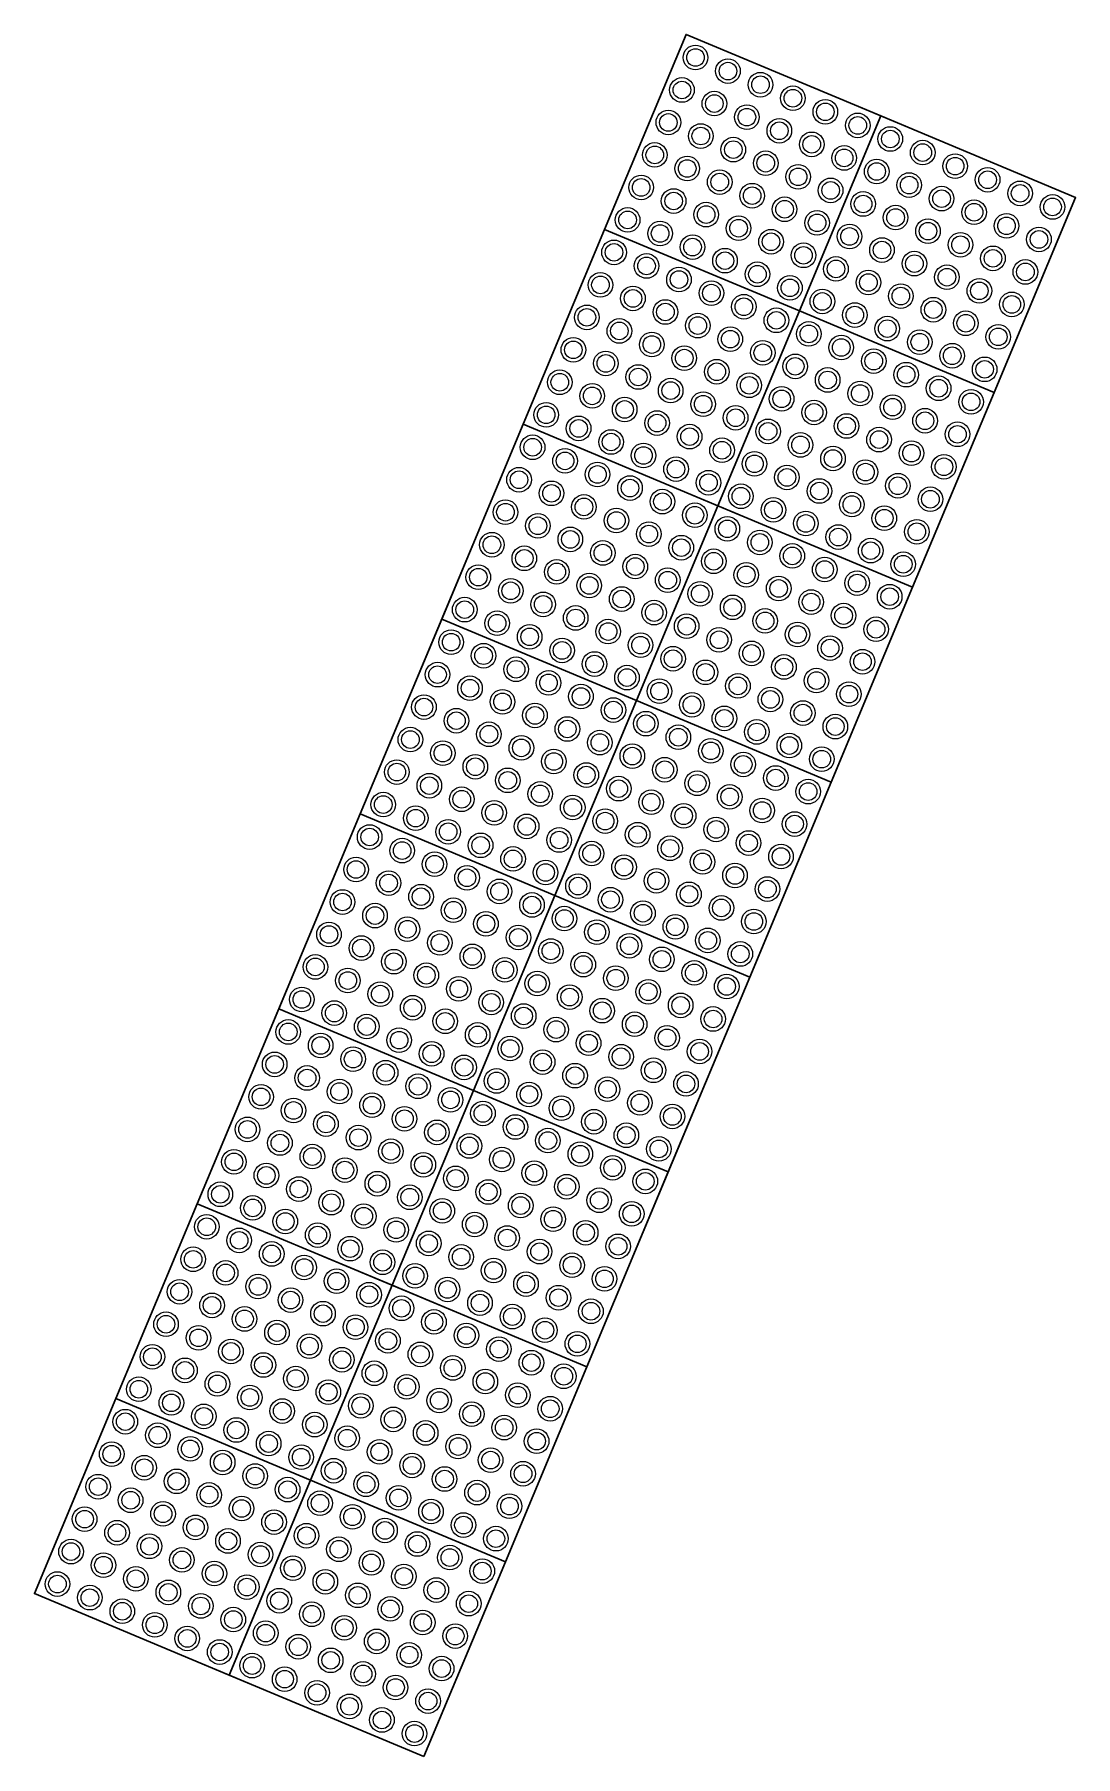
# Model space of a CAD drawing. Header units: millimetres. Extents: x 832728086 to 834530684, y 817551485 to 818349469.
# Drawn here: x 832728392.356 to 832728393.836, y 817960434.882 to 817960437.328 of the extents above; entities that cross this region are included whole.
import ezdxf

# ---------------------------------------------------------------- set-up
doc = ezdxf.new("R2010")
doc.units = ezdxf.units.MM
doc.header["$LTSCALE"] = 100
doc.layers.add('000-helpline', color=30, linetype='Continuous', lineweight=30, plot=False)
doc.layers.add('000-Tactile-l', color=8, linetype='Continuous')

# ---------------------------------------------------------------- blocks, each defined once
blk = doc.blocks.new('tactile')
at = {"layer": '000-helpline', "ltscale": 0.015}
for points in [[(834265.1418, 817917.1694), (834264.865, 817917.2852), (834264.9808, 817917.5619), (834265.2575, 817917.4462)], [(834265.4185, 817917.0537), (834265.1418, 817917.1694), (834265.2575, 817917.4462), (834265.5343, 817917.3304)], [(834265.026, 817916.8927), (834264.7493, 817917.0084), (834264.865, 817917.2852), (834265.1418, 817917.1694)], [(834265.3028, 817916.7769), (834265.026, 817916.8927), (834265.1418, 817917.1694), (834265.4185, 817917.0537)], [(834264.9103, 817916.6159), (834264.6335, 817916.7317), (834264.7493, 817917.0084), (834265.026, 817916.8927)], [(834265.187, 817916.5001), (834264.9103, 817916.6159), (834265.026, 817916.8927), (834265.3028, 817916.7769)], [(834264.7945, 817916.3391), (834264.5177, 817916.4549), (834264.6335, 817916.7317), (834264.9103, 817916.6159)], [(834265.0713, 817916.2234), (834264.7945, 817916.3391), (834264.9103, 817916.6159), (834265.187, 817916.5001)], [(834264.6787, 817916.0624), (834264.402, 817916.1781), (834264.5177, 817916.4549), (834264.7945, 817916.3391)], [(834264.9555, 817915.9466), (834264.6787, 817916.0624), (834264.7945, 817916.3391), (834265.0713, 817916.2234)], [(834264.563, 817915.7856), (834264.2862, 817915.9014), (834264.402, 817916.1781), (834264.6787, 817916.0624)], [(834264.8397, 817915.6698), (834264.563, 817915.7856), (834264.6787, 817916.0624), (834264.9555, 817915.9466)], [(834264.4472, 817915.5088), (834264.1704, 817915.6246), (834264.2862, 817915.9014), (834264.563, 817915.7856)], [(834264.724, 817915.3931), (834264.4472, 817915.5088), (834264.563, 817915.7856), (834264.8397, 817915.6698)], [(834264.3314, 817915.2321), (834264.0547, 817915.3478), (834264.1704, 817915.6246), (834264.4472, 817915.5088)], [(834264.6082, 817915.1163), (834264.3314, 817915.2321), (834264.4472, 817915.5088), (834264.724, 817915.3931)]]:
    blk.add_lwpolyline(points, close=True, dxfattribs=at)
at = {"layer": '000-Tactile-l'}
for points in [[(834265.5343, 817917.3304), (834265.3028, 817916.7769), (834264.7493, 817917.0084), (834264.9808, 817917.5619)], [(834265.3028, 817916.7769), (834265.0713, 817916.2234), (834264.5177, 817916.4549), (834264.7493, 817917.0084)], [(834265.0713, 817916.2234), (834264.8397, 817915.6698), (834264.2862, 817915.9014), (834264.5177, 817916.4549)], [(834264.8397, 817915.6698), (834264.6082, 817915.1163), (834264.0547, 817915.3478), (834264.2862, 817915.9014)]]:
    blk.add_lwpolyline(points, close=True, dxfattribs=at)
at = {"layer": '000-Tactile-l', "ltscale": 0.015}
for centre, radius in [((834264.9942, 817917.5292), 0.0175), ((834264.9942, 817917.5292), 0.0125), ((834265.0403, 817917.5099), 0.0175), ((834265.0403, 817917.5099), 0.0125), ((834265.0865, 817917.4906), 0.0175), ((834265.0865, 817917.4906), 0.0125), ((834264.9749, 817917.4831), 0.0175), ((834264.9749, 817917.4831), 0.0125), ((834265.021, 817917.4638), 0.0175), ((834265.1326, 817917.4714), 0.0175), ((834265.1326, 817917.4714), 0.0125), ((834264.9556, 817917.437), 0.0175), ((834265.021, 817917.4638), 0.0125), ((834265.0672, 817917.4445), 0.0175), ((834265.0672, 817917.4445), 0.0125), ((834265.1787, 817917.4521), 0.0175), ((834265.1787, 817917.4521), 0.0125), ((834264.9556, 817917.437), 0.0125), ((834265.0017, 817917.4177), 0.0175), ((834265.0017, 817917.4177), 0.0125), ((834265.1133, 817917.4252), 0.0175), ((834265.1133, 817917.4252), 0.0125), ((834265.2248, 817917.4328), 0.0175), ((834265.2248, 817917.4328), 0.0125), ((834265.271, 817917.4135), 0.0175), ((834264.9363, 817917.3909), 0.0175), ((834265.0479, 817917.3984), 0.0175), ((834265.0479, 817917.3984), 0.0125), ((834265.1594, 817917.4059), 0.0175), ((834265.1594, 817917.4059), 0.0125), ((834265.271, 817917.4135), 0.0125), ((834265.3171, 817917.3942), 0.0175), ((834265.3171, 817917.3942), 0.0125), ((834264.9363, 817917.3909), 0.0125), ((834264.9824, 817917.3716), 0.0175), ((834264.9824, 817917.3716), 0.0125), ((834265.094, 817917.3791), 0.0175), ((834265.094, 817917.3791), 0.0125), ((834265.2055, 817917.3866), 0.0175), ((834265.2055, 817917.3866), 0.0125), ((834265.2517, 817917.3673), 0.0175), ((834265.3632, 817917.3749), 0.0175), ((834265.3632, 817917.3749), 0.0125), ((834264.917, 817917.3447), 0.0175), ((834264.917, 817917.3447), 0.0125), ((834265.0286, 817917.3523), 0.0175), ((834265.0286, 817917.3523), 0.0125), ((834265.1401, 817917.3598), 0.0175), ((834265.1401, 817917.3598), 0.0125), ((834265.1862, 817917.3405), 0.0175), ((834265.2517, 817917.3673), 0.0125), ((834265.2978, 817917.3481), 0.0175), ((834265.2978, 817917.3481), 0.0125), ((834265.4093, 817917.3556), 0.0175), ((834265.4093, 817917.3556), 0.0125), ((834264.9631, 817917.3254), 0.0175), ((834264.9631, 817917.3254), 0.0125), ((834265.0747, 817917.333), 0.0175), ((834265.0747, 817917.333), 0.0125), ((834265.1862, 817917.3405), 0.0125), ((834265.2324, 817917.3212), 0.0175), ((834265.2324, 817917.3212), 0.0125), ((834265.3439, 817917.3288), 0.0175), ((834265.3439, 817917.3288), 0.0125), ((834265.4555, 817917.3363), 0.0175), ((834265.4555, 817917.3363), 0.0125), ((834265.5016, 817917.317), 0.0175), ((834264.8977, 817917.2986), 0.0175), ((834264.8977, 817917.2986), 0.0125), ((834265.0093, 817917.3061), 0.0175), ((834265.0093, 817917.3061), 0.0125), ((834265.1208, 817917.3137), 0.0175), ((834265.1208, 817917.3137), 0.0125), ((834265.167, 817917.2944), 0.0175), ((834265.167, 817917.2944), 0.0125), ((834265.2785, 817917.3019), 0.0175), ((834265.2785, 817917.3019), 0.0125), ((834265.3901, 817917.3095), 0.0175), ((834265.3901, 817917.3095), 0.0125), ((834265.4362, 817917.2902), 0.0175), ((834265.5016, 817917.317), 0.0125), ((834264.9439, 817917.2793), 0.0175), ((834264.9439, 817917.2793), 0.0125), ((834265.0554, 817917.2868), 0.0175), ((834265.0554, 817917.2868), 0.0125), ((834265.1015, 817917.2676), 0.0175), ((834265.2131, 817917.2751), 0.0175), ((834265.2131, 817917.2751), 0.0125), ((834265.3246, 817917.2826), 0.0175), ((834265.3246, 817917.2826), 0.0125), ((834265.4362, 817917.2902), 0.0125), ((834265.4823, 817917.2709), 0.0175), ((834265.4823, 817917.2709), 0.0125), ((834264.8784, 817917.2525), 0.0175), ((834264.8784, 817917.2525), 0.0125), ((834264.99, 817917.26), 0.0175), ((834264.99, 817917.26), 0.0125), ((834265.0361, 817917.2407), 0.0175), ((834265.1015, 817917.2676), 0.0125), ((834265.1477, 817917.2483), 0.0175), ((834265.1477, 817917.2483), 0.0125), ((834265.2592, 817917.2558), 0.0175), ((834265.2592, 817917.2558), 0.0125), ((834265.3708, 817917.2633), 0.0175), ((834265.3708, 817917.2633), 0.0125), ((834265.4169, 817917.244), 0.0175), ((834264.9246, 817917.2332), 0.0175), ((834264.9246, 817917.2332), 0.0125), ((834265.0361, 817917.2407), 0.0125), ((834265.0822, 817917.2214), 0.0175), ((834265.0822, 817917.2214), 0.0125), ((834265.1938, 817917.229), 0.0175), ((834265.1938, 817917.229), 0.0125), ((834265.3053, 817917.2365), 0.0175), ((834265.3053, 817917.2365), 0.0125), ((834265.3515, 817917.2172), 0.0175), ((834265.4169, 817917.244), 0.0125), ((834265.463, 817917.2247), 0.0175), ((834265.463, 817917.2247), 0.0125), ((834264.8591, 817917.2063), 0.0175), ((834264.8591, 817917.2063), 0.0125), ((834264.9707, 817917.2139), 0.0175), ((834264.9707, 817917.2139), 0.0125), ((834265.0168, 817917.1946), 0.0175), ((834265.1284, 817917.2021), 0.0175), ((834265.1284, 817917.2021), 0.0125), ((834265.2399, 817917.2097), 0.0175), ((834265.2399, 817917.2097), 0.0125), ((834265.3515, 817917.2172), 0.0125), ((834265.3976, 817917.1979), 0.0175), ((834265.3976, 817917.1979), 0.0125), ((834264.9053, 817917.1871), 0.0175), ((834264.9053, 817917.1871), 0.0125), ((834264.9514, 817917.1678), 0.0175), ((834265.0168, 817917.1946), 0.0125), ((834265.0629, 817917.1753), 0.0175), ((834265.0629, 817917.1753), 0.0125), ((834265.1745, 817917.1828), 0.0175), ((834265.1745, 817917.1828), 0.0125), ((834265.286, 817917.1904), 0.0175), ((834265.286, 817917.1904), 0.0125), ((834265.3322, 817917.1711), 0.0175), ((834265.4437, 817917.1786), 0.0175), ((834265.4437, 817917.1786), 0.0125), ((834264.8398, 817917.1602), 0.0175), ((834264.8398, 817917.1602), 0.0125), ((834264.9514, 817917.1678), 0.0125), ((834264.9975, 817917.1485), 0.0175), ((834264.9975, 817917.1485), 0.0125), ((834265.1091, 817917.156), 0.0175), ((834265.1091, 817917.156), 0.0125), ((834265.2206, 817917.1635), 0.0175), ((834265.2206, 817917.1635), 0.0125), ((834265.2667, 817917.1442), 0.0175), ((834265.3322, 817917.1711), 0.0125), ((834265.3783, 817917.1518), 0.0175), ((834265.3783, 817917.1518), 0.0125), ((834264.886, 817917.1409), 0.0175), ((834264.886, 817917.1409), 0.0125), ((834264.9321, 817917.1216), 0.0175), ((834265.0436, 817917.1292), 0.0175), ((834265.0436, 817917.1292), 0.0125), ((834265.1552, 817917.1367), 0.0175), ((834265.1552, 817917.1367), 0.0125), ((834265.2667, 817917.1442), 0.0125), ((834265.3129, 817917.125), 0.0175), ((834265.3129, 817917.125), 0.0125), ((834265.4244, 817917.1325), 0.0175), ((834265.4244, 817917.1325), 0.0125), ((834264.8206, 817917.1141), 0.0175), ((834264.8206, 817917.1141), 0.0125), ((834264.8667, 817917.0948), 0.0175), ((834264.9321, 817917.1216), 0.0125), ((834264.9782, 817917.1023), 0.0175), ((834264.9782, 817917.1023), 0.0125), ((834265.0898, 817917.1099), 0.0175), ((834265.0898, 817917.1099), 0.0125), ((834265.2013, 817917.1174), 0.0175), ((834265.2013, 817917.1174), 0.0125), ((834265.2475, 817917.0981), 0.0175), ((834265.359, 817917.1057), 0.0175), ((834265.359, 817917.1057), 0.0125), ((834264.8667, 817917.0948), 0.0125), ((834264.9128, 817917.0755), 0.0175), ((834264.9128, 817917.0755), 0.0125), ((834265.0244, 817917.083), 0.0175), ((834265.0244, 817917.083), 0.0125), ((834265.1359, 817917.0906), 0.0175), ((834265.1359, 817917.0906), 0.0125), ((834265.182, 817917.0713), 0.0175), ((834265.2475, 817917.0981), 0.0125), ((834265.2936, 817917.0788), 0.0175), ((834265.2936, 817917.0788), 0.0125), ((834265.4051, 817917.0864), 0.0175), ((834265.4051, 817917.0864), 0.0125), ((834264.8013, 817917.068), 0.0175), ((834264.8013, 817917.068), 0.0125), ((834264.8474, 817917.0487), 0.0175), ((834264.9589, 817917.0562), 0.0175), ((834264.9589, 817917.0562), 0.0125), ((834265.0705, 817917.0637), 0.0175), ((834265.0705, 817917.0637), 0.0125), ((834265.182, 817917.0713), 0.0125), ((834265.2282, 817917.052), 0.0175), ((834265.2282, 817917.052), 0.0125), ((834265.3397, 817917.0595), 0.0175), ((834265.3397, 817917.0595), 0.0125), ((834264.782, 817917.0218), 0.0175), ((834264.8474, 817917.0487), 0.0125), ((834264.8935, 817917.0294), 0.0175), ((834264.8935, 817917.0294), 0.0125), ((834265.0051, 817917.0369), 0.0175), ((834265.0051, 817917.0369), 0.0125), ((834265.1166, 817917.0445), 0.0175), ((834265.1166, 817917.0445), 0.0125), ((834265.1627, 817917.0252), 0.0175), ((834265.2743, 817917.0327), 0.0175), ((834265.2743, 817917.0327), 0.0125), ((834265.3858, 817917.0402), 0.0175), ((834265.3858, 817917.0402), 0.0125), ((834264.782, 817917.0218), 0.0125), ((834264.8281, 817917.0025), 0.0175), ((834264.8281, 817917.0025), 0.0125), ((834264.9396, 817917.0101), 0.0175), ((834264.9396, 817917.0101), 0.0125), ((834265.0512, 817917.0176), 0.0175), ((834265.0512, 817917.0176), 0.0125), ((834265.0973, 817916.9983), 0.0175), ((834265.1627, 817917.0252), 0.0125), ((834265.2089, 817917.0059), 0.0175), ((834265.2089, 817917.0059), 0.0125), ((834265.3204, 817917.0134), 0.0175), ((834265.3204, 817917.0134), 0.0125), ((834264.7627, 817916.9757), 0.0175), ((834264.8742, 817916.9832), 0.0175), ((834264.8742, 817916.9832), 0.0125), ((834264.9858, 817916.9908), 0.0175), ((834264.9858, 817916.9908), 0.0125), ((834265.0319, 817916.9715), 0.0175), ((834265.0973, 817916.9983), 0.0125), ((834265.1434, 817916.979), 0.0175), ((834265.1434, 817916.979), 0.0125), ((834265.255, 817916.9866), 0.0175), ((834265.255, 817916.9866), 0.0125), ((834265.3665, 817916.9941), 0.0175), ((834265.3665, 817916.9941), 0.0125), ((834264.7627, 817916.9757), 0.0125), ((834264.8088, 817916.9564), 0.0175), ((834264.8088, 817916.9564), 0.0125), ((834264.9203, 817916.964), 0.0175), ((834264.9203, 817916.964), 0.0125), ((834265.0319, 817916.9715), 0.0125), ((834265.078, 817916.9522), 0.0175), ((834265.078, 817916.9522), 0.0125), ((834265.1896, 817916.9597), 0.0175), ((834265.1896, 817916.9597), 0.0125), ((834265.3011, 817916.9673), 0.0175), ((834265.3011, 817916.9673), 0.0125), ((834265.3472, 817916.948), 0.0175), ((834264.7434, 817916.9296), 0.0175), ((834264.7434, 817916.9296), 0.0125), ((834264.8549, 817916.9371), 0.0175), ((834264.8549, 817916.9371), 0.0125), ((834264.9665, 817916.9447), 0.0175), ((834264.9665, 817916.9447), 0.0125), ((834265.0126, 817916.9254), 0.0175), ((834265.1241, 817916.9329), 0.0175), ((834265.1241, 817916.9329), 0.0125), ((834265.2357, 817916.9404), 0.0175), ((834265.2357, 817916.9404), 0.0125), ((834265.3472, 817916.948), 0.0125), ((834264.7895, 817916.9103), 0.0175), ((834264.7895, 817916.9103), 0.0125), ((834264.9011, 817916.9178), 0.0175), ((834264.9011, 817916.9178), 0.0125), ((834264.9472, 817916.8985), 0.0175), ((834265.0126, 817916.9254), 0.0125), ((834265.0587, 817916.9061), 0.0175), ((834265.0587, 817916.9061), 0.0125), ((834265.1703, 817916.9136), 0.0175), ((834265.1703, 817916.9136), 0.0125), ((834265.2818, 817916.9211), 0.0175), ((834265.2818, 817916.9211), 0.0125), ((834265.328, 817916.9019), 0.0175), ((834264.7241, 817916.8835), 0.0175), ((834264.7241, 817916.8835), 0.0125), ((834264.8356, 817916.891), 0.0175), ((834264.8356, 817916.891), 0.0125), ((834264.9472, 817916.8985), 0.0125), ((834264.9933, 817916.8792), 0.0175), ((834264.9933, 817916.8792), 0.0125), ((834265.1049, 817916.8868), 0.0175), ((834265.1049, 817916.8868), 0.0125), ((834265.2164, 817916.8943), 0.0175), ((834265.2164, 817916.8943), 0.0125), ((834265.2625, 817916.875), 0.0175), ((834265.328, 817916.9019), 0.0125), ((834264.7702, 817916.8642), 0.0175), ((834264.7702, 817916.8642), 0.0125), ((834264.8818, 817916.8717), 0.0175), ((834264.8818, 817916.8717), 0.0125), ((834264.9279, 817916.8524), 0.0175), ((834265.0394, 817916.8599), 0.0175), ((834265.0394, 817916.8599), 0.0125), ((834265.151, 817916.8675), 0.0175), ((834265.151, 817916.8675), 0.0125), ((834265.2625, 817916.875), 0.0125), ((834265.3087, 817916.8557), 0.0175), ((834265.3087, 817916.8557), 0.0125), ((834264.7048, 817916.8373), 0.0175), ((834264.7048, 817916.8373), 0.0125), ((834264.8163, 817916.8449), 0.0175), ((834264.8163, 817916.8449), 0.0125), ((834264.8625, 817916.8256), 0.0175), ((834264.9279, 817916.8524), 0.0125), ((834264.974, 817916.8331), 0.0175), ((834264.974, 817916.8331), 0.0125), ((834265.0856, 817916.8406), 0.0175), ((834265.0856, 817916.8406), 0.0125), ((834265.1971, 817916.8482), 0.0175), ((834265.1971, 817916.8482), 0.0125), ((834265.2432, 817916.8289), 0.0175), ((834264.7509, 817916.818), 0.0175), ((834264.7509, 817916.818), 0.0125), ((834264.8625, 817916.8256), 0.0125), ((834264.9086, 817916.8063), 0.0175), ((834264.9086, 817916.8063), 0.0125), ((834265.0201, 817916.8138), 0.0175), ((834265.0201, 817916.8138), 0.0125), ((834265.1317, 817916.8214), 0.0175), ((834265.1317, 817916.8214), 0.0125), ((834265.1778, 817916.8021), 0.0175), ((834265.2432, 817916.8289), 0.0125), ((834265.2894, 817916.8096), 0.0175), ((834265.2894, 817916.8096), 0.0125), ((834264.6855, 817916.7912), 0.0175), ((834264.6855, 817916.7912), 0.0125), ((834264.797, 817916.7987), 0.0175), ((834264.797, 817916.7987), 0.0125), ((834264.8432, 817916.7794), 0.0175), ((834264.9547, 817916.787), 0.0175), ((834264.9547, 817916.787), 0.0125), ((834265.0663, 817916.7945), 0.0175), ((834265.0663, 817916.7945), 0.0125), ((834265.1778, 817916.8021), 0.0125), ((834265.2239, 817916.7828), 0.0175), ((834265.2239, 817916.7828), 0.0125), ((834264.7316, 817916.7719), 0.0175), ((834264.7316, 817916.7719), 0.0125), ((834264.7777, 817916.7526), 0.0175), ((834264.8432, 817916.7794), 0.0125), ((834264.8893, 817916.7602), 0.0175), ((834264.8893, 817916.7602), 0.0125), ((834265.0008, 817916.7677), 0.0175), ((834265.0008, 817916.7677), 0.0125), ((834265.1124, 817916.7752), 0.0175), ((834265.1124, 817916.7752), 0.0125), ((834265.1585, 817916.7559), 0.0175), ((834265.2701, 817916.7635), 0.0175), ((834265.2701, 817916.7635), 0.0125), ((834264.6662, 817916.7451), 0.0175), ((834264.6662, 817916.7451), 0.0125), ((834264.7777, 817916.7526), 0.0125), ((834264.8239, 817916.7333), 0.0175), ((834264.8239, 817916.7333), 0.0125), ((834264.9354, 817916.7409), 0.0175), ((834264.9354, 817916.7409), 0.0125), ((834265.047, 817916.7484), 0.0175), ((834265.047, 817916.7484), 0.0125), ((834265.0931, 817916.7291), 0.0175), ((834265.1585, 817916.7559), 0.0125), ((834265.2046, 817916.7366), 0.0175), ((834265.2046, 817916.7366), 0.0125), ((834264.7123, 817916.7258), 0.0175), ((834264.7123, 817916.7258), 0.0125), ((834264.7585, 817916.7065), 0.0175), ((834264.87, 817916.714), 0.0175), ((834264.87, 817916.714), 0.0125), ((834264.9816, 817916.7216), 0.0175), ((834264.9816, 817916.7216), 0.0125), ((834265.0931, 817916.7291), 0.0125), ((834265.1392, 817916.7098), 0.0175), ((834265.1392, 817916.7098), 0.0125), ((834265.2508, 817916.7173), 0.0175), ((834265.2508, 817916.7173), 0.0125), ((834264.6469, 817916.6989), 0.0175), ((834264.6469, 817916.6989), 0.0125), ((834264.693, 817916.6797), 0.0175), ((834264.7585, 817916.7065), 0.0125), ((834264.8046, 817916.6872), 0.0175), ((834264.8046, 817916.6872), 0.0125), ((834264.9161, 817916.6947), 0.0175), ((834264.9161, 817916.6947), 0.0125), ((834265.0277, 817916.7023), 0.0175), ((834265.0277, 817916.7023), 0.0125), ((834265.0738, 817916.683), 0.0175), ((834265.0738, 817916.683), 0.0125), ((834265.1854, 817916.6905), 0.0175), ((834265.1854, 817916.6905), 0.0125), ((834264.693, 817916.6797), 0.0125), ((834264.7392, 817916.6604), 0.0175), ((834264.7392, 817916.6604), 0.0125), ((834264.8507, 817916.6679), 0.0175), ((834264.8507, 817916.6679), 0.0125), ((834264.9623, 817916.6754), 0.0175), ((834264.9623, 817916.6754), 0.0125), ((834265.0084, 817916.6561), 0.0175), ((834265.1199, 817916.6637), 0.0175), ((834265.1199, 817916.6637), 0.0125), ((834265.2315, 817916.6712), 0.0175), ((834265.2315, 817916.6712), 0.0125), ((834264.6276, 817916.6528), 0.0175), ((834264.6276, 817916.6528), 0.0125), ((834264.6737, 817916.6335), 0.0175), ((834264.7853, 817916.6411), 0.0175), ((834264.7853, 817916.6411), 0.0125), ((834264.8968, 817916.6486), 0.0175), ((834264.8968, 817916.6486), 0.0125), ((834264.943, 817916.6293), 0.0175), ((834265.0084, 817916.6561), 0.0125), ((834265.0545, 817916.6368), 0.0175), ((834265.0545, 817916.6368), 0.0125), ((834265.1661, 817916.6444), 0.0175), ((834265.1661, 817916.6444), 0.0125), ((834264.6083, 817916.6067), 0.0175), ((834264.6737, 817916.6335), 0.0125), ((834264.7199, 817916.6142), 0.0175), ((834264.7199, 817916.6142), 0.0125), ((834264.8314, 817916.6218), 0.0175), ((834264.8314, 817916.6218), 0.0125), ((834264.943, 817916.6293), 0.0125), ((834264.9891, 817916.61), 0.0175), ((834264.9891, 817916.61), 0.0125), ((834265.1006, 817916.6176), 0.0175), ((834265.1006, 817916.6176), 0.0125), ((834265.2122, 817916.6251), 0.0175), ((834265.2122, 817916.6251), 0.0125), ((834264.6083, 817916.6067), 0.0125), ((834264.6544, 817916.5874), 0.0175), ((834264.6544, 817916.5874), 0.0125), ((834264.766, 817916.5949), 0.0175), ((834264.766, 817916.5949), 0.0125), ((834264.8775, 817916.6025), 0.0175), ((834264.8775, 817916.6025), 0.0125), ((834264.9237, 817916.5832), 0.0175), ((834265.0352, 817916.5907), 0.0175), ((834265.0352, 817916.5907), 0.0125), ((834265.1468, 817916.5983), 0.0175), ((834265.1468, 817916.5983), 0.0125), ((834264.589, 817916.5606), 0.0175), ((834264.7006, 817916.5681), 0.0175), ((834264.7006, 817916.5681), 0.0125), ((834264.8121, 817916.5756), 0.0175), ((834264.8121, 817916.5756), 0.0125), ((834264.8582, 817916.5563), 0.0175), ((834264.9237, 817916.5832), 0.0125), ((834264.9698, 817916.5639), 0.0175), ((834264.9698, 817916.5639), 0.0125), ((834265.0813, 817916.5714), 0.0175), ((834265.0813, 817916.5714), 0.0125), ((834265.1929, 817916.579), 0.0175), ((834265.1929, 817916.579), 0.0125), ((834264.589, 817916.5606), 0.0125), ((834264.6351, 817916.5413), 0.0175), ((834264.6351, 817916.5413), 0.0125), ((834264.7467, 817916.5488), 0.0175), ((834264.7467, 817916.5488), 0.0125), ((834264.8582, 817916.5563), 0.0125), ((834264.9044, 817916.5371), 0.0175), ((834264.9044, 817916.5371), 0.0125), ((834265.0159, 817916.5446), 0.0175), ((834265.0159, 817916.5446), 0.0125), ((834265.1275, 817916.5521), 0.0175), ((834265.1275, 817916.5521), 0.0125), ((834265.1736, 817916.5328), 0.0175), ((834264.5697, 817916.5144), 0.0175), ((834264.5697, 817916.5144), 0.0125), ((834264.6813, 817916.522), 0.0175), ((834264.6813, 817916.522), 0.0125), ((834264.7928, 817916.5295), 0.0175), ((834264.7928, 817916.5295), 0.0125), ((834264.839, 817916.5102), 0.0175), ((834264.9505, 817916.5178), 0.0175), ((834264.9505, 817916.5178), 0.0125), ((834265.062, 817916.5253), 0.0175), ((834265.062, 817916.5253), 0.0125), ((834265.1736, 817916.5328), 0.0125), ((834264.6159, 817916.4951), 0.0175), ((834264.6159, 817916.4951), 0.0125), ((834264.7274, 817916.5027), 0.0175), ((834264.7274, 817916.5027), 0.0125), ((834264.7735, 817916.4834), 0.0175), ((834264.839, 817916.5102), 0.0125), ((834264.8851, 817916.4909), 0.0175), ((834264.8851, 817916.4909), 0.0125), ((834264.9966, 817916.4985), 0.0175), ((834264.9966, 817916.4985), 0.0125), ((834265.1082, 817916.506), 0.0175), ((834265.1082, 817916.506), 0.0125), ((834265.1543, 817916.4867), 0.0175), ((834264.5504, 817916.4683), 0.0175), ((834264.5504, 817916.4683), 0.0125), ((834264.662, 817916.4758), 0.0175), ((834264.662, 817916.4758), 0.0125), ((834264.7735, 817916.4834), 0.0125), ((834264.8197, 817916.4641), 0.0175), ((834264.8197, 817916.4641), 0.0125), ((834264.9312, 817916.4716), 0.0175), ((834264.9312, 817916.4716), 0.0125), ((834265.0428, 817916.4792), 0.0175), ((834265.0428, 817916.4792), 0.0125), ((834265.0889, 817916.4599), 0.0175), ((834265.1543, 817916.4867), 0.0125), ((834264.5966, 817916.449), 0.0175), ((834264.5966, 817916.449), 0.0125), ((834264.7081, 817916.4566), 0.0175), ((834264.7081, 817916.4566), 0.0125), ((834264.7542, 817916.4373), 0.0175), ((834264.8658, 817916.4448), 0.0175), ((834264.8658, 817916.4448), 0.0125), ((834264.9773, 817916.4523), 0.0175), ((834264.9773, 817916.4523), 0.0125), ((834265.0889, 817916.4599), 0.0125), ((834265.135, 817916.4406), 0.0175), ((834265.135, 817916.4406), 0.0125), ((834264.5311, 817916.4222), 0.0175), ((834264.5311, 817916.4222), 0.0125), ((834264.6427, 817916.4297), 0.0175), ((834264.6427, 817916.4297), 0.0125), ((834264.6888, 817916.4104), 0.0175), ((834264.7542, 817916.4373), 0.0125), ((834264.8004, 817916.418), 0.0175), ((834264.8004, 817916.418), 0.0125), ((834264.9119, 817916.4255), 0.0175), ((834264.9119, 817916.4255), 0.0125), ((834265.0235, 817916.433), 0.0175), ((834265.0235, 817916.433), 0.0125), ((834265.0696, 817916.4137), 0.0175), ((834264.5773, 817916.4029), 0.0175), ((834264.5773, 817916.4029), 0.0125), ((834264.6888, 817916.4104), 0.0125), ((834264.7349, 817916.3911), 0.0175), ((834264.7349, 817916.3911), 0.0125), ((834264.8465, 817916.3987), 0.0175), ((834264.8465, 817916.3987), 0.0125), ((834264.958, 817916.4062), 0.0175), ((834264.958, 817916.4062), 0.0125), ((834265.0042, 817916.3869), 0.0175), ((834265.0696, 817916.4137), 0.0125), ((834265.1157, 817916.3945), 0.0175), ((834265.1157, 817916.3945), 0.0125), ((834264.5118, 817916.3761), 0.0175), ((834264.5118, 817916.3761), 0.0125), ((834264.6234, 817916.3836), 0.0175), ((834264.6234, 817916.3836), 0.0125), ((834264.6695, 817916.3643), 0.0175), ((834264.7811, 817916.3718), 0.0175), ((834264.7811, 817916.3718), 0.0125), ((834264.8926, 817916.3794), 0.0175), ((834264.8926, 817916.3794), 0.0125), ((834264.9387, 817916.3601), 0.0175), ((834265.0042, 817916.3869), 0.0125), ((834265.0503, 817916.3676), 0.0175), ((834265.0503, 817916.3676), 0.0125), ((834264.558, 817916.3568), 0.0175), ((834264.558, 817916.3568), 0.0125), ((834264.6041, 817916.3375), 0.0175), ((834264.6695, 817916.3643), 0.0125), ((834264.7156, 817916.345), 0.0175), ((834264.7156, 817916.345), 0.0125), ((834264.8272, 817916.3525), 0.0175), ((834264.8272, 817916.3525), 0.0125), ((834264.9387, 817916.3601), 0.0125), ((834264.9849, 817916.3408), 0.0175), ((834264.9849, 817916.3408), 0.0125), ((834265.0964, 817916.3483), 0.0175), ((834265.0964, 817916.3483), 0.0125), ((834264.4925, 817916.3299), 0.0175), ((834264.4925, 817916.3299), 0.0125), ((834264.6041, 817916.3375), 0.0125), ((834264.6502, 817916.3182), 0.0175), ((834264.6502, 817916.3182), 0.0125), ((834264.7618, 817916.3257), 0.0175), ((834264.7618, 817916.3257), 0.0125), ((834264.8733, 817916.3332), 0.0175), ((834264.8733, 817916.3332), 0.0125), ((834264.9195, 817916.314), 0.0175), ((834265.031, 817916.3215), 0.0175), ((834265.031, 817916.3215), 0.0125), ((834264.5387, 817916.3106), 0.0175), ((834264.5387, 817916.3106), 0.0125), ((834264.5848, 817916.2913), 0.0175), ((834264.6964, 817916.2989), 0.0175), ((834264.6964, 817916.2989), 0.0125), ((834264.8079, 817916.3064), 0.0175), ((834264.8079, 817916.3064), 0.0125), ((834264.854, 817916.2871), 0.0175), ((834264.9195, 817916.314), 0.0125), ((834264.9656, 817916.2947), 0.0175), ((834264.9656, 817916.2947), 0.0125), ((834265.0771, 817916.3022), 0.0175), ((834265.0771, 817916.3022), 0.0125), ((834264.4733, 817916.2838), 0.0175), ((834264.4733, 817916.2838), 0.0125), ((834264.5194, 817916.2645), 0.0175), ((834264.5848, 817916.2913), 0.0125), ((834264.6309, 817916.272), 0.0175), ((834264.6309, 817916.272), 0.0125), ((834264.7425, 817916.2796), 0.0175), ((834264.7425, 817916.2796), 0.0125), ((834264.854, 817916.2871), 0.0125), ((834264.9002, 817916.2678), 0.0175), ((834264.9002, 817916.2678), 0.0125), ((834265.0117, 817916.2754), 0.0175), ((834265.0117, 817916.2754), 0.0125), ((834264.5194, 817916.2645), 0.0125), ((834264.5655, 817916.2452), 0.0175), ((834264.5655, 817916.2452), 0.0125), ((834264.6771, 817916.2527), 0.0175), ((834264.6771, 817916.2527), 0.0125), ((834264.7886, 817916.2603), 0.0175), ((834264.7886, 817916.2603), 0.0125), ((834264.8347, 817916.241), 0.0175), ((834264.9463, 817916.2485), 0.0175), ((834264.9463, 817916.2485), 0.0125), ((834265.0578, 817916.2561), 0.0175), ((834265.0578, 817916.2561), 0.0125), ((834264.454, 817916.2377), 0.0175), ((834264.454, 817916.2377), 0.0125), ((834264.5001, 817916.2184), 0.0175), ((834264.5001, 817916.2184), 0.0125), ((834264.6116, 817916.2259), 0.0175), ((834264.6116, 817916.2259), 0.0125), ((834264.7232, 817916.2335), 0.0175), ((834264.7232, 817916.2335), 0.0125), ((834264.7693, 817916.2142), 0.0175), ((834264.8347, 817916.241), 0.0125), ((834264.8809, 817916.2217), 0.0175), ((834264.8809, 817916.2217), 0.0125), ((834264.9924, 817916.2292), 0.0175), ((834264.9924, 817916.2292), 0.0125), ((834264.4347, 817916.1915), 0.0175), ((834264.5462, 817916.1991), 0.0175), ((834264.5462, 817916.1991), 0.0125), ((834264.6578, 817916.2066), 0.0175), ((834264.6578, 817916.2066), 0.0125), ((834264.7693, 817916.2142), 0.0125), ((834264.8154, 817916.1949), 0.0175), ((834264.8154, 817916.1949), 0.0125), ((834264.927, 817916.2024), 0.0175), ((834264.927, 817916.2024), 0.0125), ((834265.0385, 817916.2099), 0.0175), ((834265.0385, 817916.2099), 0.0125), ((834264.4347, 817916.1915), 0.0125), ((834264.4808, 817916.1722), 0.0175), ((834264.4808, 817916.1722), 0.0125), ((834264.5923, 817916.1798), 0.0175), ((834264.5923, 817916.1798), 0.0125), ((834264.7039, 817916.1873), 0.0175), ((834264.7039, 817916.1873), 0.0125), ((834264.75, 817916.168), 0.0175), ((834264.8616, 817916.1756), 0.0175), ((834264.8616, 817916.1756), 0.0125), ((834264.9731, 817916.1831), 0.0175), ((834264.9731, 817916.1831), 0.0125), ((834264.4154, 817916.1454), 0.0175), ((834264.4154, 817916.1454), 0.0125), ((834264.5269, 817916.153), 0.0175), ((834264.5269, 817916.153), 0.0125), ((834264.6385, 817916.1605), 0.0175), ((834264.6385, 817916.1605), 0.0125), ((834264.6846, 817916.1412), 0.0175), ((834264.75, 817916.168), 0.0125), ((834264.7961, 817916.1487), 0.0175), ((834264.7961, 817916.1487), 0.0125), ((834264.9077, 817916.1563), 0.0175), ((834264.9077, 817916.1563), 0.0125), ((834265.0192, 817916.1638), 0.0175), ((834265.0192, 817916.1638), 0.0125), ((834264.4615, 817916.1261), 0.0175), ((834264.4615, 817916.1261), 0.0125), ((834264.573, 817916.1337), 0.0175), ((834264.573, 817916.1337), 0.0125), ((834264.6846, 817916.1412), 0.0125), ((834264.7307, 817916.1219), 0.0175), ((834264.7307, 817916.1219), 0.0125), ((834264.8423, 817916.1294), 0.0175), ((834264.8423, 817916.1294), 0.0125), ((834264.9538, 817916.137), 0.0175), ((834264.9538, 817916.137), 0.0125), ((834265, 817916.1177), 0.0175), ((834264.3961, 817916.0993), 0.0175), ((834264.3961, 817916.0993), 0.0125), ((834264.5076, 817916.1068), 0.0175), ((834264.5076, 817916.1068), 0.0125), ((834264.6192, 817916.1144), 0.0175), ((834264.6192, 817916.1144), 0.0125), ((834264.6653, 817916.0951), 0.0175), ((834264.7769, 817916.1026), 0.0175), ((834264.7769, 817916.1026), 0.0125), ((834264.8884, 817916.1102), 0.0175), ((834264.8884, 817916.1102), 0.0125), ((834265, 817916.1177), 0.0125), ((834264.4422, 817916.08), 0.0175), ((834264.4422, 817916.08), 0.0125), ((834264.5538, 817916.0875), 0.0175), ((834264.5538, 817916.0875), 0.0125), ((834264.5999, 817916.0682), 0.0175), ((834264.6653, 817916.0951), 0.0125), ((834264.7114, 817916.0758), 0.0175), ((834264.7114, 817916.0758), 0.0125), ((834264.823, 817916.0833), 0.0175), ((834264.823, 817916.0833), 0.0125), ((834264.9345, 817916.0909), 0.0175), ((834264.9345, 817916.0909), 0.0125), ((834264.9807, 817916.0716), 0.0175), ((834264.9807, 817916.0716), 0.0125), ((834264.3768, 817916.0532), 0.0175), ((834264.3768, 817916.0532), 0.0125), ((834264.4883, 817916.0607), 0.0175), ((834264.4883, 817916.0607), 0.0125), ((834264.5999, 817916.0682), 0.0125), ((834264.646, 817916.0489), 0.0175), ((834264.646, 817916.0489), 0.0125), ((834264.7576, 817916.0565), 0.0175), ((834264.7576, 817916.0565), 0.0125), ((834264.8691, 817916.064), 0.0175), ((834264.8691, 817916.064), 0.0125), ((834264.9152, 817916.0447), 0.0175), ((834264.4229, 817916.0339), 0.0175), ((834264.4229, 817916.0339), 0.0125), ((834264.5345, 817916.0414), 0.0175), ((834264.5345, 817916.0414), 0.0125), ((834264.5806, 817916.0221), 0.0175), ((834264.6921, 817916.0297), 0.0175), ((834264.6921, 817916.0297), 0.0125), ((834264.8037, 817916.0372), 0.0175), ((834264.8037, 817916.0372), 0.0125), ((834264.8498, 817916.0179), 0.0175), ((834264.9152, 817916.0447), 0.0125), ((834264.9614, 817916.0254), 0.0175), ((834264.9614, 817916.0254), 0.0125), ((834264.3575, 817916.007), 0.0175), ((834264.3575, 817916.007), 0.0125), ((834264.469, 817916.0146), 0.0175), ((834264.469, 817916.0146), 0.0125), ((834264.5152, 817915.9953), 0.0175), ((834264.5806, 817916.0221), 0.0125), ((834264.6267, 817916.0028), 0.0175), ((834264.6267, 817916.0028), 0.0125), ((834264.7383, 817916.0104), 0.0175), ((834264.7383, 817916.0104), 0.0125), ((834264.8498, 817916.0179), 0.0125), ((834264.8959, 817915.9986), 0.0175), ((834264.8959, 817915.9986), 0.0125), ((834264.4036, 817915.9877), 0.0175), ((834264.4036, 817915.9877), 0.0125), ((834264.5152, 817915.9953), 0.0125), ((834264.5613, 817915.976), 0.0175), ((834264.5613, 817915.976), 0.0125), ((834264.6728, 817915.9835), 0.0175), ((834264.6728, 817915.9835), 0.0125), ((834264.7844, 817915.9911), 0.0175), ((834264.7844, 817915.9911), 0.0125), ((834264.8305, 817915.9718), 0.0175), ((834264.9421, 817915.9793), 0.0175), ((834264.9421, 817915.9793), 0.0125), ((834264.3382, 817915.9609), 0.0175), ((834264.3382, 817915.9609), 0.0125), ((834264.4497, 817915.9684), 0.0175), ((834264.4497, 817915.9684), 0.0125), ((834264.4959, 817915.9492), 0.0175), ((834264.6074, 817915.9567), 0.0175), ((834264.6074, 817915.9567), 0.0125), ((834264.719, 817915.9642), 0.0175), ((834264.719, 817915.9642), 0.0125), ((834264.7651, 817915.9449), 0.0175), ((834264.8305, 817915.9718), 0.0125), ((834264.8766, 817915.9525), 0.0175), ((834264.8766, 817915.9525), 0.0125), ((834264.3843, 817915.9416), 0.0175), ((834264.3843, 817915.9416), 0.0125), ((834264.4305, 817915.9223), 0.0175), ((834264.4959, 817915.9492), 0.0125), ((834264.542, 817915.9299), 0.0175), ((834264.542, 817915.9299), 0.0125), ((834264.6535, 817915.9374), 0.0175), ((834264.6535, 817915.9374), 0.0125), ((834264.7651, 817915.9449), 0.0125), ((834264.8112, 817915.9256), 0.0175), ((834264.8112, 817915.9256), 0.0125), ((834264.9228, 817915.9332), 0.0175), ((834264.9228, 817915.9332), 0.0125), ((834264.3189, 817915.9148), 0.0175), ((834264.3189, 817915.9148), 0.0125), ((834264.365, 817915.8955), 0.0175), ((834264.4305, 817915.9223), 0.0125), ((834264.4766, 817915.903), 0.0175), ((834264.4766, 817915.903), 0.0125), ((834264.5881, 817915.9106), 0.0175), ((834264.5881, 817915.9106), 0.0125), ((834264.6997, 817915.9181), 0.0175), ((834264.6997, 817915.9181), 0.0125), ((834264.7458, 817915.8988), 0.0175), ((834264.8574, 817915.9063), 0.0175), ((834264.8574, 817915.9063), 0.0125), ((834264.365, 817915.8955), 0.0125), ((834264.4112, 817915.8762), 0.0175), ((834264.4112, 817915.8762), 0.0125), ((834264.5227, 817915.8837), 0.0175), ((834264.5227, 817915.8837), 0.0125), ((834264.6343, 817915.8913), 0.0175), ((834264.6343, 817915.8913), 0.0125), ((834264.6804, 817915.872), 0.0175), ((834264.7458, 817915.8988), 0.0125), ((834264.7919, 817915.8795), 0.0175), ((834264.7919, 817915.8795), 0.0125), ((834264.9035, 817915.8871), 0.0175), ((834264.9035, 817915.8871), 0.0125), ((834264.2996, 817915.8687), 0.0175), ((834264.2996, 817915.8687), 0.0125), ((834264.3457, 817915.8494), 0.0175), ((834264.4573, 817915.8569), 0.0175), ((834264.4573, 817915.8569), 0.0125), ((834264.5688, 817915.8644), 0.0175), ((834264.5688, 817915.8644), 0.0125), ((834264.6804, 817915.872), 0.0125), ((834264.7265, 817915.8527), 0.0175), ((834264.7265, 817915.8527), 0.0125), ((834264.8381, 817915.8602), 0.0175), ((834264.8381, 817915.8602), 0.0125), ((834264.2803, 817915.8225), 0.0175), ((834264.3457, 817915.8494), 0.0125), ((834264.3919, 817915.8301), 0.0175), ((834264.3919, 817915.8301), 0.0125), ((834264.5034, 817915.8376), 0.0175), ((834264.5034, 817915.8376), 0.0125), ((834264.615, 817915.8451), 0.0175), ((834264.615, 817915.8451), 0.0125), ((834264.6611, 817915.8258), 0.0175), ((834264.7726, 817915.8334), 0.0175), ((834264.7726, 817915.8334), 0.0125), ((834264.8842, 817915.8409), 0.0175), ((834264.8842, 817915.8409), 0.0125), ((834264.2803, 817915.8225), 0.0125), ((834264.3264, 817915.8032), 0.0175), ((834264.3264, 817915.8032), 0.0125), ((834264.438, 817915.8108), 0.0175), ((834264.438, 817915.8108), 0.0125), ((834264.5495, 817915.8183), 0.0175), ((834264.5495, 817915.8183), 0.0125), ((834264.5957, 817915.799), 0.0175), ((834264.6611, 817915.8258), 0.0125), ((834264.7072, 817915.8066), 0.0175), ((834264.7072, 817915.8066), 0.0125), ((834264.8188, 817915.8141), 0.0175), ((834264.8188, 817915.8141), 0.0125), ((834264.261, 817915.7764), 0.0175), ((834264.3726, 817915.7839), 0.0175), ((834264.3726, 817915.7839), 0.0125), ((834264.4841, 817915.7915), 0.0175), ((834264.4841, 817915.7915), 0.0125), ((834264.5957, 817915.799), 0.0125), ((834264.6418, 817915.7797), 0.0175), ((834264.6418, 817915.7797), 0.0125), ((834264.7533, 817915.7873), 0.0175), ((834264.7533, 817915.7873), 0.0125), ((834264.8649, 817915.7948), 0.0175), ((834264.8649, 817915.7948), 0.0125), ((834264.261, 817915.7764), 0.0125), ((834264.3071, 817915.7571), 0.0175), ((834264.3071, 817915.7571), 0.0125), ((834264.4187, 817915.7646), 0.0175), ((834264.4187, 817915.7646), 0.0125), ((834264.5302, 817915.7722), 0.0175), ((834264.5302, 817915.7722), 0.0125), ((834264.5764, 817915.7529), 0.0175), ((834264.6879, 817915.7604), 0.0175), ((834264.6879, 817915.7604), 0.0125), ((834264.7995, 817915.768), 0.0175), ((834264.7995, 817915.768), 0.0125), ((834264.8456, 817915.7487), 0.0175), ((834264.2417, 817915.7303), 0.0175), ((834264.2417, 817915.7303), 0.0125), ((834264.3533, 817915.7378), 0.0175), ((834264.3533, 817915.7378), 0.0125), ((834264.4648, 817915.7453), 0.0175), ((834264.4648, 817915.7453), 0.0125), ((834264.511, 817915.7261), 0.0175), ((834264.5764, 817915.7529), 0.0125), ((834264.6225, 817915.7336), 0.0175), ((834264.6225, 817915.7336), 0.0125), ((834264.734, 817915.7411), 0.0175), ((834264.734, 817915.7411), 0.0125), ((834264.8456, 817915.7487), 0.0125), ((834264.2879, 817915.711), 0.0175), ((834264.2879, 817915.711), 0.0125), ((834264.3994, 817915.7185), 0.0175), ((834264.3994, 817915.7185), 0.0125), ((834264.511, 817915.7261), 0.0125), ((834264.5571, 817915.7068), 0.0175), ((834264.5571, 817915.7068), 0.0125), ((834264.6686, 817915.7143), 0.0175), ((834264.6686, 817915.7143), 0.0125), ((834264.7802, 817915.7218), 0.0175), ((834264.7802, 817915.7218), 0.0125), ((834264.8263, 817915.7025), 0.0175), ((834264.2224, 817915.6841), 0.0175), ((834264.2224, 817915.6841), 0.0125), ((834264.334, 817915.6917), 0.0175), ((834264.334, 817915.6917), 0.0125), ((834264.4455, 817915.6992), 0.0175), ((834264.4455, 817915.6992), 0.0125), ((834264.4917, 817915.6799), 0.0175), ((834264.6032, 817915.6875), 0.0175), ((834264.6032, 817915.6875), 0.0125), ((834264.7148, 817915.695), 0.0175), ((834264.7148, 817915.695), 0.0125), ((834264.7609, 817915.6757), 0.0175), ((834264.8263, 817915.7025), 0.0125), ((834264.2686, 817915.6648), 0.0175), ((834264.2686, 817915.6648), 0.0125), ((834264.3801, 817915.6724), 0.0175), ((834264.3801, 817915.6724), 0.0125), ((834264.4262, 817915.6531), 0.0175), ((834264.4917, 817915.6799), 0.0125), ((834264.5378, 817915.6606), 0.0175), ((834264.5378, 817915.6606), 0.0125), ((834264.6493, 817915.6682), 0.0175), ((834264.6493, 817915.6682), 0.0125), ((834264.7609, 817915.6757), 0.0125), ((834264.807, 817915.6564), 0.0175), ((834264.807, 817915.6564), 0.0125), ((834264.2031, 817915.638), 0.0175), ((834264.2031, 817915.638), 0.0125), ((834264.3147, 817915.6456), 0.0175), ((834264.3147, 817915.6456), 0.0125), ((834264.4262, 817915.6531), 0.0125), ((834264.4724, 817915.6338), 0.0175), ((834264.4724, 817915.6338), 0.0125), ((834264.5839, 817915.6413), 0.0175), ((834264.5839, 817915.6413), 0.0125), ((834264.6955, 817915.6489), 0.0175), ((834264.6955, 817915.6489), 0.0125), ((834264.7416, 817915.6296), 0.0175), ((834264.2493, 817915.6187), 0.0175), ((834264.2493, 817915.6187), 0.0125), ((834264.3608, 817915.6263), 0.0175), ((834264.3608, 817915.6263), 0.0125), ((834264.4069, 817915.607), 0.0175), ((834264.4069, 817915.607), 0.0125), ((834264.5185, 817915.6145), 0.0175), ((834264.5185, 817915.6145), 0.0125), ((834264.63, 817915.622), 0.0175), ((834264.63, 817915.622), 0.0125), ((834264.6762, 817915.6027), 0.0175), ((834264.7416, 817915.6296), 0.0125), ((834264.7877, 817915.6103), 0.0175), ((834264.7877, 817915.6103), 0.0125), ((834264.1838, 817915.5919), 0.0175), ((834264.1838, 817915.5919), 0.0125), ((834264.2954, 817915.5994), 0.0175), ((834264.2954, 817915.5994), 0.0125), ((834264.3415, 817915.5801), 0.0175), ((834264.4531, 817915.5877), 0.0175), ((834264.4531, 817915.5877), 0.0125), ((834264.5646, 817915.5952), 0.0175), ((834264.5646, 817915.5952), 0.0125), ((834264.6762, 817915.6027), 0.0125), ((834264.7223, 817915.5835), 0.0175), ((834264.7223, 817915.5835), 0.0125), ((834264.23, 817915.5726), 0.0175), ((834264.23, 817915.5726), 0.0125), ((834264.2761, 817915.5533), 0.0175), ((834264.3415, 817915.5801), 0.0125), ((834264.3876, 817915.5608), 0.0175), ((834264.3876, 817915.5608), 0.0125), ((834264.4992, 817915.5684), 0.0175), ((834264.4992, 817915.5684), 0.0125), ((834264.6107, 817915.5759), 0.0175), ((834264.6107, 817915.5759), 0.0125), ((834264.6569, 817915.5566), 0.0175), ((834264.7684, 817915.5642), 0.0175), ((834264.7684, 817915.5642), 0.0125), ((834264.1645, 817915.5458), 0.0175), ((834264.1645, 817915.5458), 0.0125), ((834264.2761, 817915.5533), 0.0125), ((834264.3222, 817915.534), 0.0175), ((834264.3222, 817915.534), 0.0125), ((834264.4338, 817915.5415), 0.0175), ((834264.4338, 817915.5415), 0.0125), ((834264.5453, 817915.5491), 0.0175), ((834264.5453, 817915.5491), 0.0125), ((834264.5914, 817915.5298), 0.0175), ((834264.6569, 817915.5566), 0.0125), ((834264.703, 817915.5373), 0.0175), ((834264.703, 817915.5373), 0.0125), ((834264.2107, 817915.5265), 0.0175), ((834264.2107, 817915.5265), 0.0125), ((834264.2568, 817915.5072), 0.0175), ((834264.3684, 817915.5147), 0.0175), ((834264.3684, 817915.5147), 0.0125), ((834264.4799, 817915.5223), 0.0175), ((834264.4799, 817915.5223), 0.0125), ((834264.5914, 817915.5298), 0.0125), ((834264.6376, 817915.5105), 0.0175), ((834264.6376, 817915.5105), 0.0125), ((834264.7491, 817915.518), 0.0175), ((834264.7491, 817915.518), 0.0125), ((834264.1453, 817915.4996), 0.0175), ((834264.1453, 817915.4996), 0.0125), ((834264.1914, 817915.4803), 0.0175), ((834264.2568, 817915.5072), 0.0125), ((834264.3029, 817915.4879), 0.0175), ((834264.3029, 817915.4879), 0.0125), ((834264.4145, 817915.4954), 0.0175), ((834264.4145, 817915.4954), 0.0125), ((834264.526, 817915.503), 0.0175), ((834264.526, 817915.503), 0.0125), ((834264.5722, 817915.4837), 0.0175), ((834264.6837, 817915.4912), 0.0175), ((834264.6837, 817915.4912), 0.0125), ((834264.1914, 817915.4803), 0.0125), ((834264.2375, 817915.461), 0.0175), ((834264.2375, 817915.461), 0.0125), ((834264.3491, 817915.4686), 0.0175), ((834264.3491, 817915.4686), 0.0125), ((834264.4606, 817915.4761), 0.0175), ((834264.4606, 817915.4761), 0.0125), ((834264.5067, 817915.4568), 0.0175), ((834264.5722, 817915.4837), 0.0125), ((834264.6183, 817915.4644), 0.0175), ((834264.6183, 817915.4644), 0.0125), ((834264.7298, 817915.4719), 0.0175), ((834264.7298, 817915.4719), 0.0125), ((834264.126, 817915.4535), 0.0175), ((834264.126, 817915.4535), 0.0125), ((834264.1721, 817915.4342), 0.0175), ((834264.2836, 817915.4418), 0.0175), ((834264.2836, 817915.4418), 0.0125), ((834264.3952, 817915.4493), 0.0175), ((834264.3952, 817915.4493), 0.0125), ((834264.5067, 817915.4568), 0.0125), ((834264.5529, 817915.4375), 0.0175), ((834264.5529, 817915.4375), 0.0125), ((834264.6644, 817915.4451), 0.0175), ((834264.6644, 817915.4451), 0.0125), ((834264.1067, 817915.4074), 0.0175), ((834264.1721, 817915.4342), 0.0125), ((834264.2182, 817915.4149), 0.0175), ((834264.2182, 817915.4149), 0.0125), ((834264.3298, 817915.4225), 0.0175), ((834264.3298, 817915.4225), 0.0125), ((834264.4413, 817915.43), 0.0175), ((834264.4413, 817915.43), 0.0125), ((834264.4874, 817915.4107), 0.0175), ((834264.599, 817915.4182), 0.0175), ((834264.599, 817915.4182), 0.0125), ((834264.7105, 817915.4258), 0.0175), ((834264.7105, 817915.4258), 0.0125), ((834264.1067, 817915.4074), 0.0125), ((834264.1528, 817915.3881), 0.0175), ((834264.1528, 817915.3881), 0.0125), ((834264.2643, 817915.3956), 0.0175), ((834264.2643, 817915.3956), 0.0125), ((834264.3759, 817915.4032), 0.0175), ((834264.3759, 817915.4032), 0.0125), ((834264.422, 817915.3839), 0.0175), ((834264.4874, 817915.4107), 0.0125), ((834264.5336, 817915.3914), 0.0175), ((834264.5336, 817915.3914), 0.0125), ((834264.6451, 817915.3989), 0.0175), ((834264.6451, 817915.3989), 0.0125), ((834264.0874, 817915.3613), 0.0175), ((834264.1989, 817915.3688), 0.0175), ((834264.1989, 817915.3688), 0.0125), ((834264.3105, 817915.3763), 0.0175), ((834264.3105, 817915.3763), 0.0125), ((834264.422, 817915.3839), 0.0125), ((834264.4681, 817915.3646), 0.0175), ((834264.4681, 817915.3646), 0.0125), ((834264.5797, 817915.3721), 0.0175), ((834264.5797, 817915.3721), 0.0125), ((834264.6912, 817915.3797), 0.0175), ((834264.6912, 817915.3797), 0.0125), ((834264.0874, 817915.3613), 0.0125), ((834264.1335, 817915.342), 0.0175), ((834264.1335, 817915.342), 0.0125), ((834264.245, 817915.3495), 0.0175), ((834264.245, 817915.3495), 0.0125), ((834264.3566, 817915.357), 0.0175), ((834264.3566, 817915.357), 0.0125), ((834264.4027, 817915.3377), 0.0175), ((834264.5143, 817915.3453), 0.0175), ((834264.5143, 817915.3453), 0.0125), ((834264.6258, 817915.3528), 0.0175), ((834264.6258, 817915.3528), 0.0125), ((834264.6719, 817915.3335), 0.0175), ((834264.1796, 817915.3227), 0.0175), ((834264.1796, 817915.3227), 0.0125), ((834264.2912, 817915.3302), 0.0175), ((834264.2912, 817915.3302), 0.0125), ((834264.3373, 817915.3109), 0.0175), ((834264.4027, 817915.3377), 0.0125), ((834264.4489, 817915.3184), 0.0175), ((834264.4489, 817915.3184), 0.0125), ((834264.5604, 817915.326), 0.0175), ((834264.5604, 817915.326), 0.0125), ((834264.6719, 817915.3335), 0.0125), ((834264.2258, 817915.3034), 0.0175), ((834264.2258, 817915.3034), 0.0125), ((834264.2719, 817915.2841), 0.0175), ((834264.3373, 817915.3109), 0.0125), ((834264.3834, 817915.2916), 0.0175), ((834264.3834, 817915.2916), 0.0125), ((834264.495, 817915.2992), 0.0175), ((834264.495, 817915.2992), 0.0125), ((834264.6065, 817915.3067), 0.0175), ((834264.6065, 817915.3067), 0.0125), ((834264.6527, 817915.2874), 0.0175), ((834264.2719, 817915.2841), 0.0125), ((834264.318, 817915.2648), 0.0175), ((834264.318, 817915.2648), 0.0125), ((834264.4296, 817915.2723), 0.0175), ((834264.4296, 817915.2723), 0.0125), ((834264.5411, 817915.2799), 0.0175), ((834264.5411, 817915.2799), 0.0125), ((834264.5872, 817915.2606), 0.0175), ((834264.6527, 817915.2874), 0.0125), ((834264.3641, 817915.2455), 0.0175), ((834264.3641, 817915.2455), 0.0125), ((834264.4757, 817915.253), 0.0175), ((834264.4757, 817915.253), 0.0125), ((834264.5872, 817915.2606), 0.0125), ((834264.6334, 817915.2413), 0.0175), ((834264.6334, 817915.2413), 0.0125), ((834264.4103, 817915.2262), 0.0175), ((834264.4103, 817915.2262), 0.0125), ((834264.5218, 817915.2337), 0.0175), ((834264.5218, 817915.2337), 0.0125), ((834264.5679, 817915.2144), 0.0175), ((834264.4564, 817915.2069), 0.0175), ((834264.4564, 817915.2069), 0.0125), ((834264.5025, 817915.1876), 0.0175), ((834264.5679, 817915.2144), 0.0125), ((834264.6141, 817915.1951), 0.0175), ((834264.6141, 817915.1951), 0.0125), ((834264.5025, 817915.1876), 0.0125), ((834264.5486, 817915.1683), 0.0175), ((834264.5486, 817915.1683), 0.0125), ((834264.5948, 817915.149), 0.0175), ((834264.5948, 817915.149), 0.0125)]:
    blk.add_circle(centre, radius, dxfattribs=at)

msp = doc.modelspace()

# ---------------------------------------------------------------- block references
at = {"layer": '000-Tactile-l'}
msp.add_blockref('tactile', (831894128.3015, 817142519.7659), dxfattribs=at)

doc.saveas('drawing.dxf')
